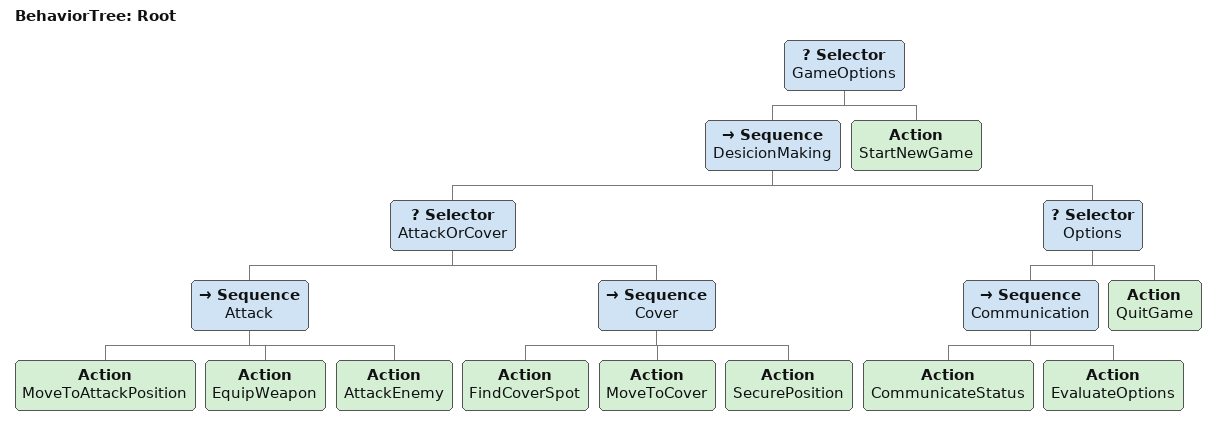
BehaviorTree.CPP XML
<root main_tree_to_execute="Root">
    <BehaviorTree ID="Root">
        <Selector name="GameOptions">
            <Sequence name = "DesicionMaking">
                <Selector name="AttackOrCover">
                    <Sequence name="Attack">
                        <Action name="MoveToAttackPosition"/>
                        <Action name="EquipWeapon"/>
                        <Action name="AttackEnemy"/>
                    </Sequence>
                    <Sequence name="Cover">
                        <Action name="FindCoverSpot"/>
                        <Action name="MoveToCover"/>
                        <Action name="SecurePosition"/>
                    </Sequence>
                </Selector>
                <Selector name="Options">
                    <Sequence name="Communication">
                        <Action name="CommunicateStatus"/>
                        <Action name="EvaluateOptions"/>
                    </Sequence>
                    <Action name="QuitGame"/>
                </Selector>
            </Sequence>
            <Action name="StartNewGame"/>
        </Selector>
    </BehaviorTree>
</root>
